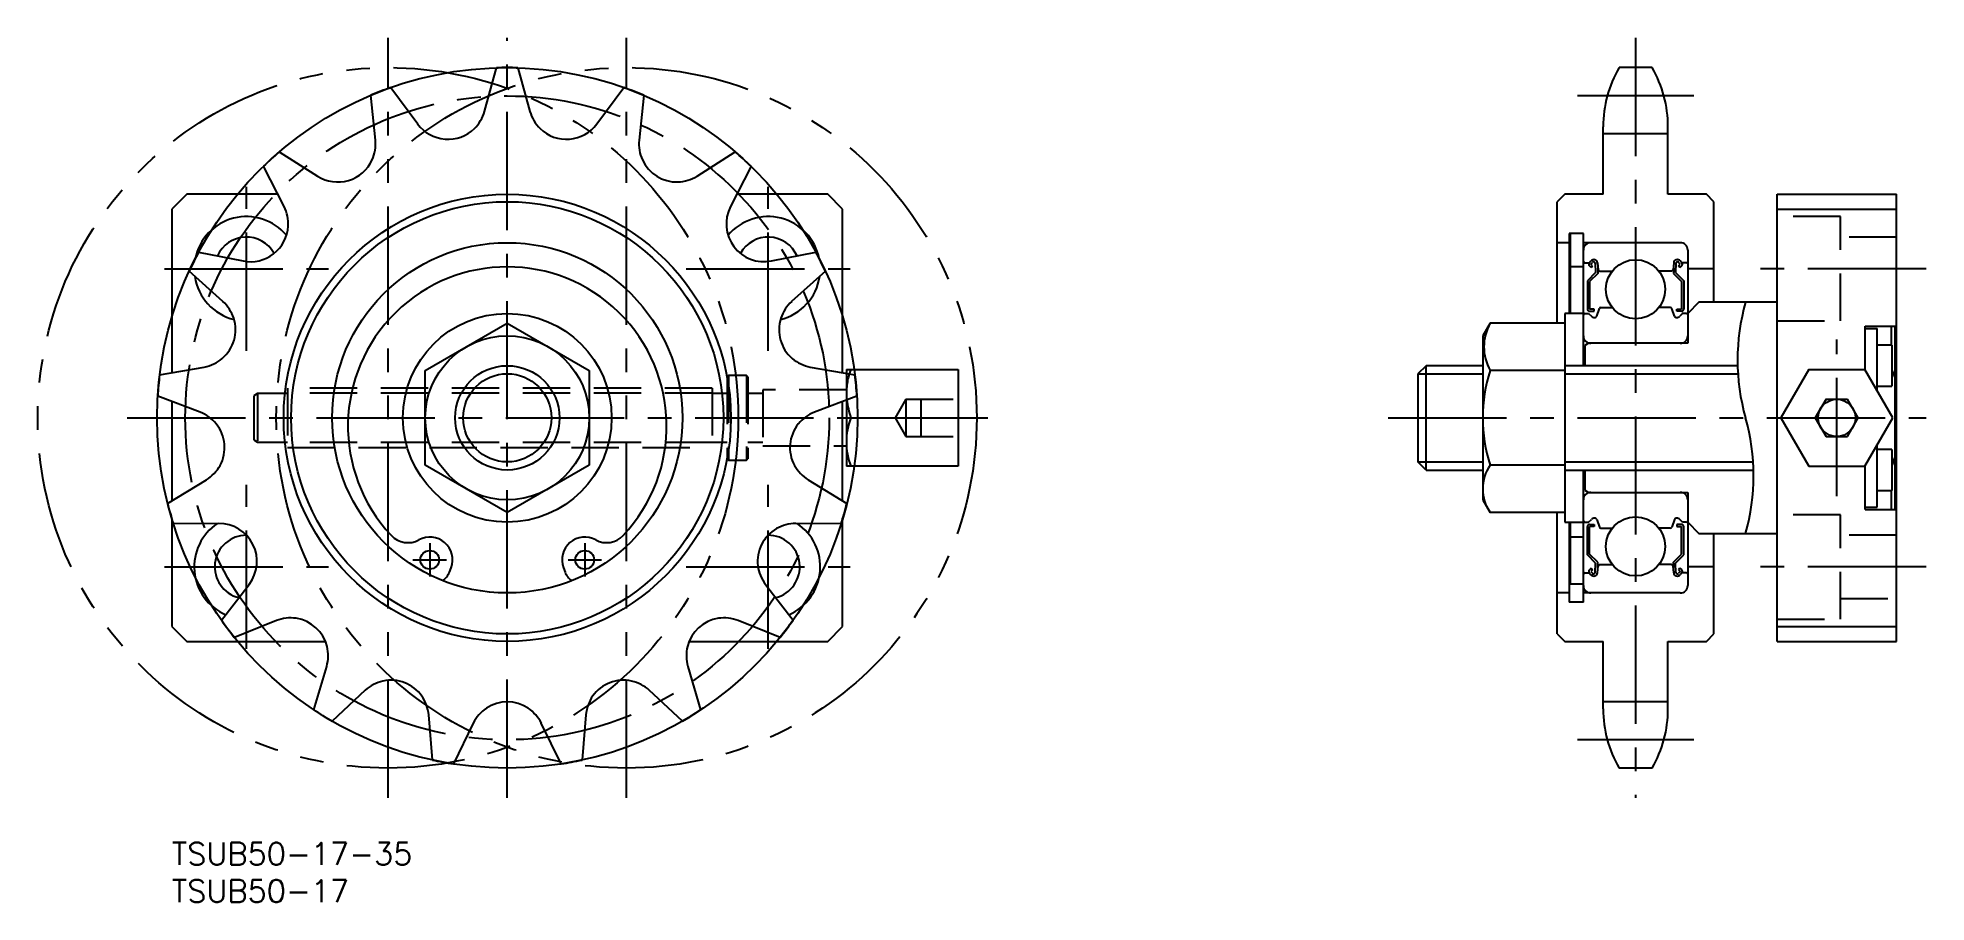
# Model space of a CAD drawing. Extents: x -18 to 235, y -8 to 108.
import ezdxf

# ---------------------------------------------------------------- set-up
doc = ezdxf.new("R2010")
doc.units = 0
doc.header["$LTSCALE"] = 0.5
for name, pattern in [('CENTER', [50.8, 31.75, -6.35, 6.35, -6.35]), ('DASHED', [19.05, 12.7, -6.35]), ('PHANTOM', [63.5, 31.75, -6.35, 6.35, -6.35, 6.35, -6.35])]:
    doc.linetypes.add(name, pattern=pattern)
for name, color, linetype in [('MSM_CENTER', 1, 'CENTER'), ('MSM_CONTINUOUS', 7, 'CONTINUOUS'), ('MSM_DASHED', 4, 'DASHED'), ('MSM_IMAGINARY', 6, 'PHANTOM'), ('MSM_NARROW', 5, 'CONTINUOUS'), ('MSM_PART_NUMBER', 7, 'CONTINUOUS')]:
    doc.layers.add(name, color=color, linetype=linetype)
doc.styles.get("Standard").update_dxf_attribs({"font": 'txt.shx', "height": 3, "bigfont": 'bigfont.shx'})

# ---------------------------------------------------------------- blocks, each defined once
blk = doc.blocks.new('*U35')
at = {"layer": 'MSM_PART_NUMBER'}
blk.add_text('TSUB50-17-35', height=3, dxfattribs=at).set_placement((0, -3))
blk = doc.blocks.new('*U36')
at = {"layer": 'MSM_PART_NUMBER'}
blk.add_text('TSUB50-17', height=3, dxfattribs=at).set_placement((0, -8))

msp = doc.modelspace()

# ---------------------------------------------------------------- linework, layer by layer
at = {"layer": 'MSM_CENTER'}
for p, q in [((45, 6), (45, 108)), ((196.4, 108), (196.4, 6)), ((204.21, 100.19), (188.6, 100.19)), ((10, 66), (10, 88)), ((80, 66), (80, 88)), ((-1, 77), (21, 77)), ((69, 77), (91, 77)), ((235.4, 77), (211.4, 77)), ((223.4, 46.5), (223.4, 67.5)), ((-6, 57), (109.5, 57)), ((163.2, 57), (235.4, 57)), ((10, 26), (10, 48)), ((80, 26), (80, 48)), ((34.6, 40.2), (34.6, 35.7)), ((55.4, 40.2), (55.4, 35.7)), ((-1, 37), (21, 37)), ((32.35, 37.95), (36.85, 37.95)), ((53.15, 37.95), (57.65, 37.95)), ((69, 37), (91, 37)), ((235.4, 37), (211.4, 37)), ((204.21, 13.81), (188.6, 13.81))]:
    msp.add_line(p, q, dxfattribs=at)
msp.add_circle((45, 57), 43.2, dxfattribs=at)
at = {"layer": 'MSM_CONTINUOUS'}
for p, q in [((41.96, 98.12), (43.57, 103.98)), ((46.43, 103.98), (48.04, 98.12)), ((198.63, 104), (194.18, 104)), ((27.31, 94.25), (26.69, 100.29)), ((29.37, 101.32), (32.98, 96.44)), ((57.02, 96.44), (60.63, 101.32)), ((63.31, 100.29), (62.69, 94.25)), ((192.05, 87), (192.05, 96.06)), ((200.75, 95.11), (192.05, 95.11)), ((200.75, 87), (200.75, 96.06)), ((14.41, 92.68), (19.54, 89.43)), ((70.46, 89.43), (75.59, 92.68)), ((15.05, 85.34), (12.29, 90.75)), ((77.71, 90.75), (74.95, 85.34)), ((2, 87), (0, 85)), ((14.21, 87), (2, 87)), ((88, 87), (75.79, 87)), ((90, 85), (88, 87)), ((186.9, 87), (185.9, 86)), ((192.05, 87), (186.9, 87)), ((205.9, 87), (200.75, 87)), ((206.9, 86), (205.9, 87)), ((215.4, 87), (231.4, 87)), ((215.4, 27), (215.4, 87)), ((231.4, 27), (231.4, 87)), ((0, 85), (0, 63.05)), ((90, 63.05), (90, 85)), ((185.9, 69.7), (185.9, 86)), ((206.9, 72.5), (206.9, 86)), ((215.4, 85), (231.4, 85)), ((189.4, 81.75), (187.5, 81.75)), ((187.5, 81.75), (187.5, 71)), ((187.65, 71, 1.25), (187.65, 81.75, 1.25)), ((189.4, 64), (189.4, 81.75)), ((3.59, 79.22), (9.55, 78.05)), ((80.45, 78.05), (86.41, 79.22)), ((187.5, 80.5), (185.9, 80.5)), ((202.4, 80.5), (189.4, 80.5)), ((203.4, 79.5), (203.4, 67)), ((6.84, 72.61), (2.31, 76.66)), ((87.69, 76.66), (83.16, 72.61)), ((189.4, 77.25), (187.65, 77.25)), ((189.6, 77.8), (190.18, 77.8)), ((191.03, 76.5), (189.93, 75.4)), ((190.18, 77.8), (190.4, 78.06)), ((190.45, 77.18), (190.22, 77.38)), ((191.33, 76.38), (190.23, 75.28)), ((190.41, 77.61), (190.63, 77.86)), ((190.64, 77.41), (190.41, 77.61)), ((190.45, 77.18), (190.64, 77.41)), ((190.98, 77.74), (191.03, 76.5)), ((191.28, 77.78), (191.36, 76.88)), ((191.33, 77.23), (191.33, 76.38)), ((191.56, 76.7), (193.28, 76.7)), ((201.24, 76.7), (199.53, 76.7)), ((201.52, 77.78), (201.44, 76.88)), ((201.47, 77.23), (201.47, 76.38)), ((201.47, 76.38), (202.57, 75.28)), ((201.82, 77.74), (201.77, 76.5)), ((201.77, 76.5), (202.87, 75.4)), ((202.16, 77.41), (202.39, 77.61)), ((202.36, 77.18), (202.16, 77.41)), ((202.39, 77.61), (202.18, 77.86)), ((202.36, 77.18), (202.59, 77.38)), ((202.62, 77.8), (202.4, 78.06)), ((203.2, 77.8), (202.62, 77.8)), ((206.9, 77), (203.4, 77)), ((189.93, 75.4), (189.93, 71.6)), ((190.23, 75.28), (190.23, 71.6)), ((202.57, 75.28), (202.57, 71.6)), ((202.87, 75.4), (202.87, 71.6)), ((189.4, 71), (186.9, 71)), ((186.9, 71), (186.9, 43)), ((189.6, 71), (190.1, 71)), ((190.1, 71), (190.48, 70.63)), ((190.85, 71.6), (190.23, 71.6)), ((190.23, 71.3), (190.85, 71.3)), ((190.85, 71.3), (190.85, 71.6)), ((191.19, 70.65), (191.56, 71.67)), ((191.74, 71.8), (193.28, 71.8)), ((201.06, 71.8), (199.53, 71.8)), ((201.62, 70.65), (201.25, 71.67)), ((201.95, 71.3), (201.95, 71.6)), ((201.95, 71.6), (202.57, 71.6)), ((202.57, 71.3), (201.95, 71.3)), ((202.7, 71), (202.33, 70.63)), ((203.2, 71), (202.7, 71)), ((204.9, 72.5), (203.4, 71)), ((204.9, 72.5), (203.4, 71)), ((215.4, 72.5), (204.9, 72.5)), ((34, 63.35), (45, 69.7)), ((45, 69.7), (56, 63.35)), ((176.89, 69.7), (175.9, 68)), ((186.9, 69.7), (176.89, 69.7)), ((227.2, 63.42), (227.2, 69.3)), ((227.2, 69.3), (231.4, 69.3)), ((227.2, 69), (228.8, 69)), ((228.8, 60.65), (228.8, 69)), ((230.7, 69.3), (230.7, 66.75)), ((231.2, 69.3), (231.2, 44.7)), ((175.9, 68), (175.9, 46)), ((190.1, 67), (189.6, 66.71)), ((189.6, 66.71), (189.6, 64)), ((203.4, 67), (190.1, 67)), ((230.8, 66.75), (228.8, 66.75)), ((230.8, 66.75), (230.8, 61.25)), ((-1.65, 62.76), (4.34, 63.82)), ((85.66, 63.82), (91.65, 62.76)), ((90.5, 63.5), (90.5, 62.97)), ((90.5, 63.5), (105.5, 63.5)), ((91.08, 63.5), (90.89, 62.9)), ((105.5, 63.5), (105.5, 50.5)), ((168.29, 64), (167.2, 62.92)), ((175.9, 64), (168.29, 64)), ((168.29, 50), (168.29, 64)), ((210.09, 64), (186.9, 64)), ((219.65, 63.5), (215.9, 57)), ((219.65, 63.5), (227.16, 63.5)), ((230.91, 57), (227.16, 63.5)), ((230.81, 63.4), (231.2, 62.39)), ((34, 50.65), (34, 63.35)), ((56, 63.35), (56, 50.65)), ((167.2, 62.92), (167.2, 51.08)), ((186.9, 63.35), (176.89, 63.35)), ((228.8, 61.25), (230.8, 61.25)), ((3.78, 57.77), (-1.91, 59.91)), ((0, 59.19), (0, 45.87)), ((91.91, 59.91), (86.22, 57.77)), ((90, 45.87), (90, 59.19)), ((90.5, 59.38), (90.5, 50.5)), ((221.96, 59.5), (220.52, 57)), ((221.96, 59.5), (224.85, 59.5)), ((226.29, 57), (224.85, 59.5)), ((91.08, 57), (105.5, 57)), ((215.9, 57), (219.65, 50.5)), ((220.52, 57), (221.96, 54.5)), ((224.85, 54.5), (226.29, 57)), ((227.16, 50.5), (230.91, 57)), ((90, 53.25), (90.5, 53.25)), ((221.96, 54.5), (224.85, 54.5)), ((228.8, 45), (228.8, 53.35)), ((168.29, 50), (167.2, 51.08)), ((230.8, 52.75), (228.8, 52.75)), ((230.8, 52.75), (230.8, 47.25)), ((-0.58, 45.52), (4.62, 48.67)), ((45, 44.3), (34, 50.65)), ((56, 50.65), (45, 44.3)), ((85.38, 48.67), (90.58, 45.52)), ((105.5, 50.5), (90.5, 50.5)), ((168.29, 50), (175.9, 50)), ((186.9, 50.65), (176.89, 50.65)), ((186.9, 50), (212.22, 50)), ((189.4, 32.25), (189.4, 50)), ((189.6, 50), (189.6, 47.29)), ((219.65, 50.5), (227.16, 50.5)), ((227.2, 44.7), (227.2, 50.58)), ((175.9, 46), (176.89, 44.3)), ((189.6, 47.29), (190.1, 47)), ((190.1, 47), (203.4, 47)), ((203.4, 47), (203.4, 34.5)), ((228.8, 47.25), (230.8, 47.25)), ((230.7, 47.25), (230.7, 44.7)), ((0, 43.44), (0, 29)), ((90, 29), (90, 43.44)), ((186.9, 44.3), (176.89, 44.3)), ((185.9, 28), (185.9, 44.3)), ((190.1, 43), (190.48, 43.37)), ((191.19, 43.35), (191.56, 42.33)), ((201.62, 43.35), (201.25, 42.33)), ((202.7, 43), (202.33, 43.37)), ((227.2, 45), (228.8, 45)), ((227.2, 44.7), (231.4, 44.7)), ((6.28, 42.83), (0.21, 42.76)), ((89.79, 42.76), (83.72, 42.83)), ((186.9, 43), (189.4, 43)), ((187.5, 43), (187.5, 32.25)), ((187.65, 34.68, 1.25), (187.65, 43, 1.25)), ((189.4, 41), (187.65, 41)), ((189.6, 43), (190.1, 43)), ((189.93, 38.6), (189.93, 42.4)), ((190.23, 42.7), (190.85, 42.7)), ((190.23, 38.72), (190.23, 42.4)), ((190.85, 42.4), (190.23, 42.4)), ((190.85, 42.7), (190.85, 42.4)), ((191.74, 42.2), (193.28, 42.2)), ((201.06, 42.2), (199.53, 42.2)), ((202.57, 42.7), (201.95, 42.7)), ((201.95, 42.7), (201.95, 42.4)), ((201.95, 42.4), (202.57, 42.4)), ((202.57, 38.72), (202.57, 42.4)), ((203.2, 43), (202.7, 43)), ((202.87, 38.6), (202.87, 42.4)), ((203.4, 43), (204.9, 41.5)), ((204.9, 41.5), (215.4, 41.5)), ((206.9, 28), (206.9, 41.5)), ((191.03, 37.5), (189.93, 38.6)), ((191.33, 37.62), (190.23, 38.72)), ((201.47, 37.62), (202.57, 38.72)), ((201.77, 37.5), (202.87, 38.6)), ((37.24, 36.3), (37.46, 36.88)), ((52.54, 36.88), (52.76, 36.3)), ((189.6, 36.2), (190.18, 36.2)), ((190.18, 36.2), (190.4, 35.94)), ((190.45, 36.82), (190.22, 36.62)), ((190.64, 36.59), (190.41, 36.39)), ((190.41, 36.39), (190.63, 36.14)), ((190.45, 36.82), (190.64, 36.59)), ((190.98, 36.26), (191.03, 37.5)), ((191.28, 36.22), (191.36, 37.12)), ((191.33, 36.77), (191.33, 37.62)), ((191.56, 37.3), (193.28, 37.3)), ((201.24, 37.3), (199.53, 37.3)), ((201.52, 36.22), (201.44, 37.12)), ((201.47, 36.77), (201.47, 37.62)), ((201.82, 36.26), (201.77, 37.5)), ((202.36, 36.82), (202.16, 36.59)), ((202.16, 36.59), (202.39, 36.39)), ((202.39, 36.39), (202.18, 36.14)), ((202.36, 36.82), (202.59, 36.62)), ((202.62, 36.2), (202.4, 35.94)), ((203.2, 36.2), (202.62, 36.2)), ((206.9, 37), (203.4, 37)), ((6.65, 29.83), (10.36, 34.64)), ((79.64, 34.64), (83.35, 29.83)), ((187.5, 33.5), (185.9, 33.5)), ((189.4, 34.68), (187.65, 34.68)), ((202.4, 33.5), (189.4, 33.5)), ((199.1, 33.5), (199.1, 33.5)), ((189.4, 32.25), (187.5, 32.25)), ((0, 29), (2, 27)), ((14.02, 29.8), (8.38, 27.54)), ((81.62, 27.54), (75.98, 29.8)), ((88, 27), (90, 29)), ((185.9, 28), (186.9, 27)), ((205.9, 27), (206.9, 28)), ((215.4, 29), (231.4, 29)), ((2, 27), (20.6, 27)), ((69.4, 27), (88, 27)), ((186.9, 27), (192.05, 27)), ((192.05, 17.94), (192.05, 27)), ((200.75, 27), (205.9, 27)), ((200.75, 17.94), (200.75, 27)), ((215.4, 27), (231.4, 27)), ((19.05, 17.81), (20.77, 23.64)), ((69.23, 23.64), (70.95, 17.81)), ((25.94, 20.44), (21.49, 16.3)), ((68.51, 16.3), (64.06, 20.44)), ((200.75, 18.89), (192.05, 18.89)), ((34.96, 11.09), (34.46, 17.14)), ((40.43, 16.02), (37.78, 10.56)), ((52.22, 10.56), (49.57, 16.02)), ((55.54, 17.14), (55.04, 11.09)), ((198.63, 10), (194.18, 10))]:
    msp.add_line(p, q, dxfattribs=at)
for centre, radius in [((45, 57), 30), ((45, 57), 29), ((45, 57), 23.5), ((196.4, 74.25), 3.97), ((45, 57), 14), ((45, 57), 11), ((45, 57), 7), ((223.4, 57), 2.5), ((196.4, 39.75), 3.97), ((34.6, 37.95), 1.25), ((55.4, 37.95), 1.25)]:
    msp.add_circle(centre, radius, dxfattribs=at)
for centre, radius, start, end in [((45, 57), 47, 88.251, 91.749), ((207.93, 96.06), 15.87, 150, 180), ((184.88, 96.06), 15.87, 0, 30), ((45, 57), 47, 109.4274, 112.9255), ((45, 57), 47, 67.0745, 70.5726), ((37.06, 99.46), 5.08, 216.474, 314.1494), ((36.58, 99.74), 5.62, 315.6443, 343.2076), ((53.33, 99.69), 5.52, 196.5377, 224.6104), ((52.94, 99.46), 5.08, 225.8506, 323.5259), ((21.71, 93.82), 5.62, 336.8208, 4.384), ((68.19, 93.8), 5.52, 175.3614, 203.4338), ((45, 57), 47, 130.6039, 134.102), ((22.26, 93.73), 5.08, 237.6505, 335.3259), ((67.74, 93.73), 5.08, 204.6741, 271.7965), ((45, 57), 47, 45.898, 49.3961), ((67.58, 94.26), 5.62, 273.2913, 300.8547), ((10, 77), 7, 39.8979, 168.8171), ((9.99, 82.92), 5.62, 357.9972, 25.5606), ((79.47, 83.03), 5.08, 152.9446, 281.173), ((80, 77), 7, 11.1829, 140.1021), ((10, 77), 4.25, 29.1579, 155.9899), ((10.53, 83.03), 5.08, 258.827, 356.5024), ((80, 77), 4.25, 23.9391, 150.8421), ((45, 57), 47, 151.7804, 155.2784), ((45, 57), 47, 24.7216, 28.2196), ((190.4, 79.5), 1, 90, 180), ((202.4, 79.5), 1, 0, 90), ((45, 55.88), 21.38, 316.6826, 223.3174), ((189.6, 78), 0.2, 180, 270), ((190.41, 77.61), 0.3, 139.9098, 229.9963), ((190.79, 77.74), 0.5, 4.987, 139.9098), ((190.78, 77.74), 0.2, 2.3754, 139.9922), ((191.56, 76.9), 0.2, 184.987, 270), ((201.24, 76.9), 0.2, 270, 355.013), ((202.02, 77.74), 0.5, 40.0902, 175.013), ((202.02, 77.74), 0.2, 40.0078, 177.6246), ((202.39, 77.61), 0.3, 310.0037, 40.0902), ((203.2, 78), 0.2, 270, 0), ((10, 77), 7, 188.4681, 256.3114), ((80, 77), 7, 283.6886, 351.5319), ((2.99, 68.52), 5.62, 19.1735, 46.7372), ((86.93, 68.57), 5.52, 133.0085, 161.0808), ((189.6, 70.8), 0.2, 90, 180), ((190.23, 71.6), 0.3, 180, 270), ((191.74, 71.6), 0.2, 90, 160.0299), ((201.06, 71.6), 0.2, 19.9701, 90), ((202.57, 71.6), 0.3, 270, 0), ((203.2, 70.8), 0.2, 0, 90), ((3.45, 68.82), 5.08, 310.5564, 17.6789), ((86.55, 68.82), 5.08, 162.3211, 229.4436), ((182.47, 66.53), 6.42, 150.3602, 209.6398), ((190.9, 71.05), 0.6, 225, 272.8048), ((190.9, 70.75), 0.3, 265.5374, 340.0299), ((201.9, 70.75), 0.3, 199.9701, 274.4626), ((201.91, 71.05), 0.6, 267.1952, 315), ((190.4, 68), 1, 180, 270), ((202.4, 68), 1, 270, 0), ((3.26, 69.23), 5.52, 281.2437, 309.3162), ((86.78, 69.32), 5.62, 230.9384, 258.5017), ((45, 57), 47, 172.9568, 176.4549), ((45, 57), 47, 3.5451, 7.0432), ((196.92, 57), 21.02, 162.412, 197.588), ((110.36, 62.58), 20.07, 189.1431, 196.1481), ((1.86, 52.83), 5.3, 39.5071, 68.7565), ((1.99, 53.01), 5.08, 331.7329, 38.8553), ((88.01, 53.01), 5.08, 141.1447, 208.2671), ((88.28, 52.65), 5.52, 111.8318, 139.9046), ((99.89, 53.75), 9.39, 159.7438, 200.2562), ((210.45, 59.08), 22.06, 337.3688, 340.2203), ((1.66, 53.33), 5.52, 302.4203, 330.4926), ((88.47, 53.45), 5.69, 209.9498, 237.1374), ((181.53, 47.47), 5.63, 145.6427, 214.3573), ((190.4, 46), 1, 90, 180), ((202.4, 46), 1, 0, 90), ((45, 57), 47, 194.1333, 197.6314), ((45, 57), 47, 342.3686, 345.8667), ((189.6, 43.2), 0.2, 180, 270), ((190.9, 42.95), 0.6, 87.1952, 135), ((190.9, 43.25), 0.3, 19.9701, 94.4626), ((201.9, 43.25), 0.3, 85.5374, 160.0299), ((201.91, 42.95), 0.6, 45, 92.8048), ((203.2, 43.2), 0.2, 270, 0), ((10, 37), 7, 123.6895, 246.588), ((10, 37), 4.25, 89.8403, 256.2422), ((6.33, 37.75), 5.08, 322.3564, 90.5848), ((31.67, 43.3), 3.05, 223.3174, 298.7349), ((34.6, 37.95), 3.05, 339.4426, 118.7349), ((55.4, 37.95), 3.05, 61.2651, 200.5574), ((58.33, 43.3), 3.05, 241.2651, 316.6826), ((83.67, 37.75), 5.08, 119.9682, 187.0906), ((80, 37), 4.25, 283.7578, 90.1597), ((83.78, 37.31), 5.52, 90.6555, 118.7279), ((80, 37), 7, 293.412, 56.3105), ((190.23, 42.4), 0.3, 90, 180), ((191.74, 42.4), 0.2, 199.9701, 270), ((201.06, 42.4), 0.2, 270, 340.0299), ((202.57, 42.4), 0.3, 0, 90), ((34.9, 37.18), 2.5, 305.7418, 339.4426), ((55.1, 37.18), 2.5, 200.5574, 234.2582), ((84.18, 37.96), 5.62, 188.5854, 216.1488), ((189.6, 36), 0.2, 90, 180), ((190.41, 36.39), 0.3, 130.0037, 220.0902), ((190.79, 36.26), 0.5, 220.0902, 355.013), ((190.78, 36.26), 0.2, 220.0078, 357.6246), ((191.56, 37.1), 0.2, 90, 175.013), ((201.24, 37.1), 0.2, 4.987, 90), ((202.02, 36.26), 0.5, 184.987, 319.9098), ((202.02, 36.26), 0.2, 182.3754, 319.9922), ((202.39, 36.39), 0.3, 319.9098, 49.9963), ((203.2, 36), 0.2, 0, 90), ((190.4, 34.5), 1, 180, 270), ((202.4, 34.5), 1, 270, 0), ((45, 57), 47, 215.3098, 218.8079), ((15.96, 24.53), 5.62, 82.7031, 110.2664), ((15.9, 25.08), 5.08, 14.0859, 81.2083), ((74.1, 25.08), 5.08, 98.7917, 165.9141), ((74.05, 24.63), 5.52, 69.4791, 97.5514), ((45, 57), 47, 321.1921, 324.6902), ((15.45, 25.09), 5.52, 344.7732, 12.8455), ((74.66, 25.09), 5.62, 167.409, 194.9723), ((29.65, 16.23), 5.62, 103.8795, 131.443), ((29.4, 16.72), 5.08, 35.2623, 102.3847), ((60.6, 16.72), 5.08, 77.6153, 144.7377), ((60.39, 16.32), 5.52, 48.3026, 76.3749), ((45, 57), 47, 236.4863, 239.9843), ((28.97, 16.57), 5.52, 5.9496, 34.0221), ((45.42, 13.44), 5.62, 125.056, 152.6194), ((45, 13.81), 5.08, 56.4388, 123.5612), ((44.66, 13.51), 5.52, 27.1261, 55.1985), ((61.13, 16.53), 5.62, 146.2325, 173.7958), ((45, 57), 47, 300.0157, 303.5137), ((207.93, 17.94), 15.87, 180, 210), ((184.88, 17.94), 15.87, 330, 0), ((45, 57), 47, 257.6627, 261.1608), ((45, 57), 47, 278.8392, 282.3373)]:
    msp.add_arc(centre, radius, start, end, dxfattribs=at)
at = {"layer": 'MSM_DASHED'}
for p, q in [((223.9, 84), (215.4, 84)), ((223.9, 70), (223.9, 84)), ((231.4, 81.25), (223.9, 81.25)), ((215.4, 70), (223.9, 70)), ((72.5, 61), (15.5, 61)), ((15.5, 61), (15.5, 53)), ((72.5, 61), (72.5, 53)), ((74.7, 62.7), (74.5, 62.5)), ((74.5, 62.5), (74.5, 51.5)), ((77.1, 62.7), (74.7, 62.7)), ((74.7, 62.7), (74.7, 51.3)), ((77.3, 62.5), (77.1, 62.7)), ((77.1, 62.7), (77.1, 51.3)), ((77.3, 62.5), (77.3, 51.5)), ((90.5, 62.97), (90.5, 59.38)), ((11.5, 60.25), (11, 59.96)), ((11, 59.96), (11, 54.04)), ((15.5, 60.25), (11.5, 60.25)), ((11.5, 60.25), (11.5, 53.75)), ((72.5, 60.32), (15.5, 60.32)), ((74.5, 60.25), (72.5, 60.25)), ((79.3, 60.25), (77.3, 60.25)), ((90.5, 60.75), (79.3, 60.75)), ((79.3, 60.75), (79.3, 53.25)), ((98.5, 59.5), (97.06, 57)), ((98.5, 59.5), (105.5, 59.5)), ((98.5, 59.5), (98.5, 54.5)), ((100.5, 59.5), (100.5, 54.5)), ((97.06, 57), (98.5, 54.5)), ((11, 54.04), (11.5, 53.75)), ((11.5, 53.75), (15.5, 53.75)), ((72.5, 53.68), (15.5, 53.68)), ((72.5, 53.75), (74.5, 53.75)), ((77.3, 53.75), (79.3, 53.75)), ((79.3, 53.25), (90, 53.25)), ((98.5, 54.5), (105.5, 54.5)), ((15.5, 53), (72.5, 53)), ((74.5, 51.5), (74.7, 51.3)), ((74.7, 51.3), (77.1, 51.3)), ((77.1, 51.3), (77.3, 51.5)), ((223.9, 44), (215.4, 44)), ((223.9, 30), (223.9, 44)), ((231.4, 41.25), (223.9, 41.25)), ((223.9, 32.75), (231.4, 32.75)), ((215.4, 30), (223.9, 30))]:
    msp.add_line(p, q, dxfattribs=at)
msp.add_arc((99.89, 60.25), 9.39, 163.6165, 185.2491, dxfattribs=at)
at = {"layer": 'MSM_IMAGINARY'}
for p, q in [((29, 6), (29, 108)), ((61, 6), (61, 108))]:
    msp.add_line(p, q, dxfattribs=at)
for centre in [(29, 57), (61, 57)]:
    msp.add_circle(centre, 47, dxfattribs=at)
at = {"layer": 'MSM_NARROW'}
for p, q in [((167.2, 62.92), (175.9, 62.92)), ((186.9, 62.92), (210.14, 62.92)), ((167.2, 51.08), (175.9, 51.08)), ((186.9, 51.08), (212.17, 51.08))]:
    msp.add_line(p, q, dxfattribs=at)
for radius in [47, 5.92]:
    msp.add_circle((45, 57), radius, dxfattribs=at)
for centre, start, end in [((238.64, 64.75), 164.2559, 195.7441), ((183.67, 49.25), 344.2545, 15.7455)]:
    msp.add_arc(centre, 28.56, start, end, dxfattribs=at)

# ---------------------------------------------------------------- block references
at = {"layer": 'MSM_CONTINUOUS'}
for name in ['*U35', '*U36']:
    msp.add_blockref(name, (0, 0), dxfattribs=at)

doc.saveas('drawing.dxf')
